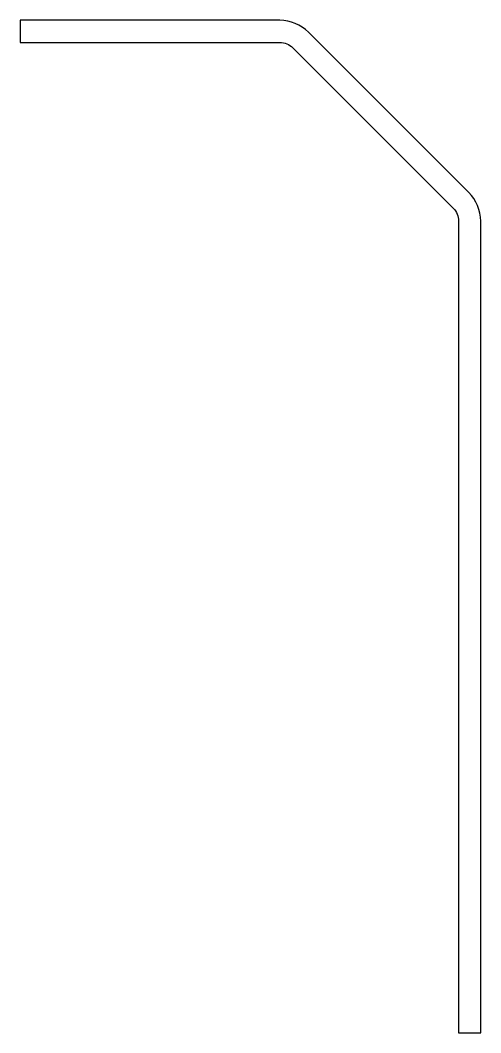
# Model space of a CAD drawing. Extents: x 592.4 to 617.4, y 260.6 to 315.6.
import ezdxf

# ---------------------------------------------------------------- set-up
doc = ezdxf.new("R2010")
doc.units = 0
doc.header["$LTSCALE"] = 15
doc.layers.get('0').update_dxf_attribs({"linetype": 'CONTINUOUS'})

msp = doc.modelspace()

# ---------------------------------------------------------------- linework, layer by layer
at = {"color": 0, "linetype": 'BYBLOCK', "ltscale": 0.05}
msp.add_lwpolyline([(608.082, 315, 0.198912), (606.527, 315.644), (592.438, 315.644), (592.438, 314.444), (606.527, 314.444, -0.198912), (607.234, 314.152), (615.945, 305.44, -0.198912), (616.238, 304.733), (616.238, 260.644), (617.438, 260.644), (617.438, 304.733, 0.198912), (616.794, 306.289)], format="xyb", close=True, dxfattribs=at)

doc.saveas('drawing.dxf')
